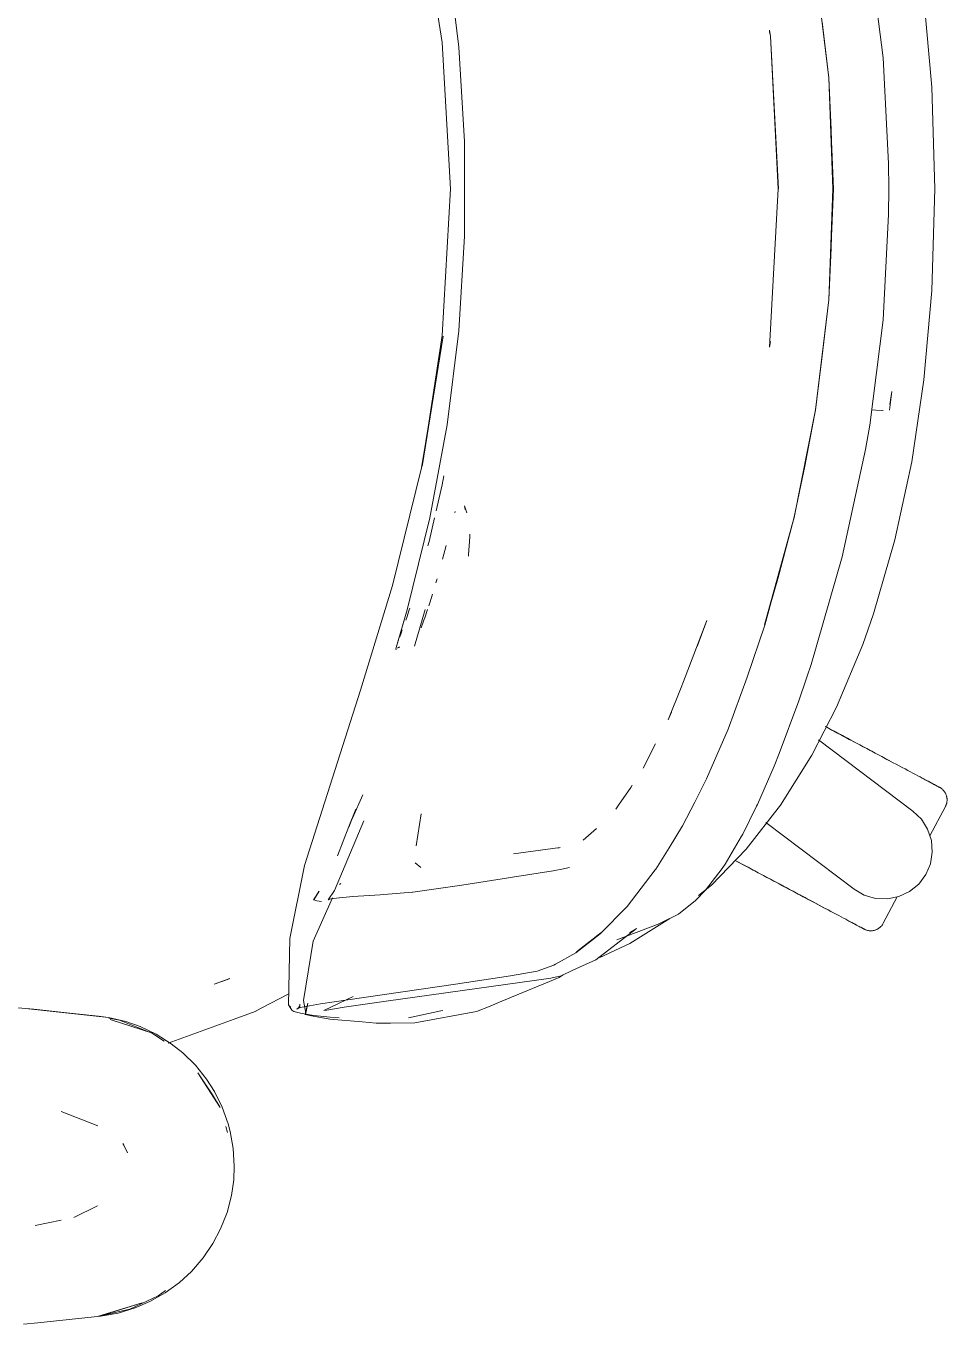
# Model space of a CAD drawing. Header units: millimetres. Extents: x 155927 to 295199, y -4084 to 97293.
# Drawn here: x 165804.9 to 166068.9, y 10102 to 10473.8 of the extents above; entities that cross this region are included whole.
import ezdxf

# ---------------------------------------------------------------- set-up
doc = ezdxf.new("R2010")
doc.units = ezdxf.units.MM
doc.header["$MEASUREMENT"] = 0
doc.layers.add('G-IMPT', color=8, linetype='CONTINUOUS', lineweight=9)
doc.layers.add('I-FURN', color=8, linetype='CONTINUOUS', lineweight=9)

msp = doc.modelspace()

# ---------------------------------------------------------------- linework, layer by layer
at = {"layer": 'G-IMPT'}
for p, q in [((165918.21, 10507.04), (165924.2, 10469.12)), ((165925.6, 10494.69), (165928.9, 10467.77)), ((166050.52, 10464.65), (166046.7, 10494.82)), ((166034.99, 10458.95), (166031.16, 10490.55)), ((166034.95, 10458.91), (166031.17, 10490.47)), ((166062.25, 10481.85), (166064.51, 10456.28)), ((166017.95, 10472.41), (166017.99, 10472.17)), ((166018.23, 10470.86), (166017.96, 10472.64)), ((166018.23, 10470.86), (166017.99, 10472.17)), ((166034.95, 10458.91), (166033.11, 10474.99)), ((165924.2, 10469.12), (165926.56, 10427.14)), ((165930.55, 10440.7), (165928.9, 10467.77)), ((166020.55, 10427.14), (166018.23, 10470.86)), ((166020.5, 10427.14), (166018.23, 10470.86)), ((166052.13, 10434.45), (166050.52, 10464.65)), ((166035.63, 10444.02), (166034.95, 10458.91)), ((166034.95, 10458.91), (166036.09, 10427.14)), ((166034.99, 10458.95), (166036.32, 10427.14)), ((166064.51, 10456.28), (166065.36, 10427.14)), ((166035.63, 10444.02), (166036.09, 10427.14)), ((165930.55, 10440.7), (165930.55, 10413.58)), ((166052.13, 10434.45), (166052.23, 10427.14)), ((165924.2, 10385.15), (165926.56, 10427.14)), ((166020.5, 10427.14), (166018, 10381.8)), ((166034.95, 10395.36), (166036.09, 10427.14)), ((166036.32, 10427.14), (166034.99, 10395.32)), ((166035.63, 10410.25), (166036.09, 10427.14)), ((166052.13, 10419.82), (166052.23, 10427.14)), ((166065.36, 10427.14), (166064.51, 10397.99)), ((166052.13, 10419.82), (166050.52, 10389.62)), ((165930.55, 10413.58), (165928.9, 10386.51)), ((166034.95, 10395.36), (166035.63, 10410.25)), ((166064.51, 10397.99), (166062.25, 10372.42)), ((166034.99, 10395.32), (166031.16, 10363.73)), ((166034.95, 10395.36), (166031.17, 10363.81)), ((166033.11, 10379.28), (166034.95, 10395.36)), ((166050.52, 10389.62), (166046.7, 10359.45)), ((165925.6, 10359.59), (165928.9, 10386.51)), ((165918.21, 10347.23), (165924.46, 10384.98)), ((165924.2, 10385.15), (165918.47, 10347.61)), ((165924.46, 10384.98), (165918.47, 10347.61)), ((166017.95, 10381.86), (166017.99, 10382.1)), ((166018.23, 10383.41), (166017.99, 10382.1)), ((166018, 10381.8), (166018.23, 10383.41)), ((166033.11, 10379.28), (166031.17, 10363.81)), ((166062.25, 10372.42), (166058.76, 10349)), ((166052.35, 10363.72), (166053, 10369.14)), ((166052.43, 10365.37), (166053, 10369.14)), ((166031.17, 10363.81), (166024.95, 10332.56)), ((166024.95, 10332.56), (166031.16, 10363.73)), ((166031.17, 10363.81), (166028.07, 10347.7)), ((166047.25, 10363.81), (166048.5, 10363.76)), ((166050.59, 10363.69), (166048.5, 10363.76)), ((166050.59, 10363.69), (166050.48, 10363.69)), ((165920.67, 10332.92), (165925.6, 10359.59)), ((166046.7, 10359.45), (166045.52, 10352.53)), ((166045.52, 10352.53), (166038.85, 10321.74)), ((166053.95, 10326.64), (166058.76, 10349)), ((165909.89, 10313.55), (165918.21, 10347.23)), ((165924.62, 10344.96), (165924.15, 10342.33)), ((166024.99, 10332.68), (166028.07, 10347.7)), ((165924.15, 10342.33), (165922.44, 10334.91)), ((165927.89, 10334.72), (165927.75, 10334.31)), ((165930.56, 10336.32), (165931.24, 10334.37)), ((165930.56, 10336.32), (165930.77, 10335.28)), ((165920.67, 10332.92), (165914.12, 10306.6)), ((165921.99, 10332.93), (165920.44, 10326.18)), ((166024.99, 10332.68), (166016.57, 10302.27)), ((166024.99, 10332.68), (166016.61, 10302.18)), ((166020.34, 10315.43), (166024.99, 10332.68)), ((165931.99, 10326.16), (165932.09, 10327.53)), ((165932.09, 10328.23), (165932.09, 10327.53)), ((166047.77, 10305.4), (166053.95, 10326.64)), ((165920.44, 10326.18), (165920.1, 10324.9)), ((165924.29, 10321.1), (165925.29, 10324.96)), ((165924.29, 10321.1), (165924.68, 10322.63)), ((165931.99, 10326.16), (165931.71, 10322.45)), ((165931.71, 10322.45), (165931.68, 10321.97)), ((166029.91, 10290.91), (166038.85, 10321.74)), ((165922.38, 10314.31), (165922.71, 10315.43)), ((166020.34, 10315.43), (166016.57, 10302.27)), ((165909.89, 10313.55), (165900.71, 10283.58)), ((165920.36, 10307.74), (165920.6, 10308.52)), ((165920.6, 10308.52), (165921.39, 10311.02)), ((165914.12, 10306.6), (165910.85, 10295.38)), ((165914.12, 10306.6), (165911.01, 10295.78)), ((165914.12, 10306.6), (165911.06, 10296.07)), ((165913.73, 10303.57), (165914.02, 10304.38)), ((165914.75, 10306.6), (165914.02, 10304.38)), ((165914.75, 10306.6), (165914.9, 10307.06)), ((165919.32, 10306.61), (165916.28, 10296.18)), ((165919.21, 10304.3), (165918.95, 10303.58)), ((165919.21, 10304.3), (165919.98, 10306.61)), ((166044.7, 10296.66), (166047.77, 10305.4)), ((165912.74, 10300.82), (165912.4, 10299.85)), ((165918.19, 10301.42), (165918.95, 10303.58)), ((166000.01, 10303.52), (165993.3, 10286.07)), ((166000.01, 10303.52), (165997.29, 10296.09)), ((166011.6, 10287.26), (166016.61, 10302.18)), ((165912.4, 10299.85), (165912, 10298.78)), ((166044.7, 10296.66), (166037.18, 10278.69)), ((165910.85, 10295.38), (165910.99, 10295.14)), ((165911.06, 10296.07), (165911.01, 10295.78)), ((165911.94, 10295.92), (165911.33, 10295.53)), ((165911.94, 10295.92), (165911.73, 10295.77)), ((166029.91, 10290.91), (166028.71, 10287.31)), ((165993.3, 10286.07), (165992.64, 10284.34)), ((166011.6, 10287.26), (166006.14, 10272.38)), ((166026.37, 10280.49), (166028.71, 10287.31)), ((165900.71, 10283.58), (165884.72, 10233.33)), ((165992.64, 10284.34), (165988.91, 10275.02)), ((166026.37, 10280.49), (166020.77, 10265.41)), ((166037.18, 10278.69), (166030.09, 10264.91)), ((165988.91, 10275.02), (165989.91, 10277.26)), ((166006.14, 10272.38), (165999.97, 10258.16)), ((165981.74, 10261.18), (165985.28, 10268.15)), ((166019.29, 10261.73), (166020.77, 10265.41)), ((166030.09, 10264.91), (166021.12, 10250.62)), ((166014.52, 10250.77), (166019.29, 10261.73)), ((165974.71, 10250.58), (165978.21, 10255.71)), ((165978.21, 10255.71), (165978.6, 10256.29)), ((165996.58, 10251.43), (165999.97, 10258.16)), ((165898.42, 10246.9), (165901.47, 10253.61)), ((165897.39, 10244.31), (165899.42, 10249.43)), ((165899.42, 10249.42), (165897.39, 10244.31)), ((165897.4, 10244.52), (165899.42, 10249.42)), ((165974.71, 10250.58), (165973.96, 10249.47)), ((165996.58, 10251.43), (165993.01, 10244.64)), ((166010.3, 10242.32), (166014.3, 10250.33)), ((166021.12, 10250.62), (166011.31, 10238.02)), ((166014.52, 10250.77), (166014.3, 10250.33)), ((165893.26, 10226.18), (165901.7, 10246.16)), ((165897.4, 10244.52), (165894.15, 10236.05)), ((165916.75, 10238.99), (165918.15, 10248.15)), ((165989.24, 10238.41), (165993.01, 10244.64)), ((165968.44, 10243.94), (165964.53, 10240.6)), ((166009.99, 10241.72), (166005.26, 10233.72)), ((166010.3, 10242.32), (166009.99, 10241.72)), ((165916.75, 10238.99), (165916.8, 10239.34)), ((165944.59, 10236.66), (165957.94, 10238.44)), ((165957.94, 10238.44), (165957.47, 10238.3)), ((165989.24, 10238.41), (165985.36, 10232.31)), ((166001.35, 10227.72), (166011.31, 10238.02)), ((165880.53, 10212.38), (165884.72, 10233.33)), ((165916.4, 10234.04), (165918.04, 10232.76)), ((166004.4, 10232.43), (166005.26, 10233.72)), ((165929.81, 10227.69), (165943.17, 10229.81)), ((165943.17, 10229.81), (165943.68, 10229.89)), ((165944.29, 10229.98), (165943.68, 10229.89)), ((165944.29, 10229.98), (165956.01, 10231.79)), ((165956.01, 10231.79), (165956.48, 10231.86)), ((165958.46, 10232.28), (165956.48, 10231.86)), ((165960.63, 10232.74), (165958.46, 10232.28)), ((165977.17, 10221.62), (165985.19, 10232.06)), ((165985.36, 10232.31), (165985.19, 10232.06)), ((165999.68, 10226.3), (166004.4, 10232.43)), ((165887.3, 10223.51), (165888.89, 10225.97)), ((165888.89, 10225.97), (165887.36, 10223.49)), ((165887.36, 10223.49), (165888.85, 10225.96)), ((165891.5, 10223.51), (165893.26, 10226.18)), ((165894.71, 10227.9), (165895.15, 10228.17)), ((165929.81, 10227.69), (165915.74, 10225.66)), ((165996.79, 10223.28), (165999.68, 10226.3)), ((166001.35, 10227.72), (165997.68, 10224.72)), ((165887.16, 10211.68), (165892.77, 10224.03)), ((165887.3, 10223.51), (165887.36, 10223.49)), ((165888.23, 10223.21), (165887.36, 10223.49)), ((165889.59, 10223.04), (165888.23, 10223.21)), ((165892.22, 10223.8), (165891.5, 10223.51)), ((165892.22, 10223.8), (165892.24, 10223.8)), ((165894.62, 10224.1), (165892.24, 10223.8)), ((165894.62, 10224.1), (165894.7, 10224.1)), ((165898.57, 10224.4), (165894.7, 10224.1)), ((165906.43, 10224.96), (165898.57, 10224.4)), ((165907.42, 10225.03), (165906.43, 10224.96)), ((165915.66, 10225.65), (165907.42, 10225.03)), ((165915.66, 10225.65), (165915.74, 10225.66)), ((165991.92, 10219.42), (165996.79, 10223.28)), ((165977.17, 10221.62), (165969.43, 10213.72)), ((165990.79, 10218.8), (165988.35, 10217.63)), ((165991.92, 10219.42), (165990.79, 10218.8)), ((165979.87, 10215.28), (165968.17, 10206.34)), ((165974.22, 10212.05), (165986.12, 10216.56)), ((165979.87, 10215.28), (165977.84, 10214.12)), ((165977.98, 10210.99), (165989.43, 10218.11)), ((165988.35, 10217.63), (165986.12, 10216.56)), ((165880.53, 10212.38), (165880.14, 10193.39)), ((165887.16, 10211.68), (165884.44, 10194.63)), ((165962.47, 10208.3), (165969.43, 10213.72)), ((165969.64, 10214.03), (165962.69, 10208.63)), ((165962.69, 10208.63), (165966.07, 10211.22)), ((165969.64, 10214.03), (165966.07, 10211.22)), ((165962.47, 10208.3), (165956.63, 10205.01)), ((165969.35, 10207.01), (165977.98, 10210.99)), ((165951.42, 10203.05), (165956.21, 10204.8)), ((165956.63, 10205.01), (165956.21, 10204.8)), ((165961.65, 10203.3), (165968.17, 10206.34)), ((165863.27, 10200.92), (165858.8, 10199.29)), ((165858.8, 10199.29), (165862.68, 10200.66)), ((165863.27, 10200.92), (165862.68, 10200.66)), ((165908.07, 10194.41), (165955.29, 10201.09)), ((165927.98, 10199.35), (165943.75, 10201.75)), ((165957.72, 10201.25), (165941.27, 10194.45)), ((165951.42, 10203.05), (165943.75, 10201.75)), ((165955.29, 10201.09), (165958.28, 10201.73)), ((165958.89, 10202.02), (165957.72, 10201.25)), ((165961.65, 10203.3), (165958.28, 10201.73)), ((165880.21, 10196.58), (165872.3, 10192.44)), ((165897.11, 10194.8), (165927.98, 10199.35)), ((165807.09, 10192.14), (165795.69, 10193.12)), ((165872.3, 10192.44), (165870.54, 10191.52)), ((165880.14, 10193.39), (165880.75, 10192.36)), ((165880.62, 10192.98), (165880.75, 10192.36)), ((165880.62, 10192.98), (165880.73, 10192.43)), ((165880.75, 10192.36), (165880.73, 10192.43)), ((165883.61, 10192.75), (165882.51, 10192.19)), ((165883.01, 10192.58), (165882.51, 10192.19)), ((165882.99, 10192.58), (165889.26, 10193.69)), ((165883.61, 10192.75), (165882.99, 10192.58)), ((165883.01, 10192.58), (165883.33, 10193.12)), ((165883.41, 10193.62), (165883.33, 10193.12)), ((165885.13, 10191.05), (165884.44, 10194.63)), ((165885.62, 10193.92), (165884.89, 10190.64)), ((165885.62, 10193.92), (165885.13, 10191.05)), ((165889.26, 10193.69), (165897.11, 10194.8)), ((165890.23, 10191.78), (165898.63, 10195.77)), ((165896.11, 10192.76), (165891.09, 10191.92)), ((165896.11, 10192.76), (165897.41, 10192.97)), ((165908.07, 10194.41), (165897.41, 10192.97)), ((165934.05, 10191.46), (165937.91, 10193.06)), ((165941.27, 10194.45), (165937.91, 10193.06)), ((165828.53, 10189.79), (165805.57, 10192.24)), ((165805.57, 10192.24), (165825.71, 10190.12)), ((165828.53, 10189.79), (165807.09, 10192.14)), ((165828.53, 10189.79), (165825.71, 10190.12)), ((165828.53, 10189.79), (165833.49, 10188.63)), ((165828.6, 10189.57), (165831.66, 10188.99)), ((165840.88, 10185.39), (165829.03, 10189.2)), ((165838.17, 10186.29), (165829.03, 10189.2)), ((165831.66, 10188.99), (165839.84, 10185.79)), ((165845.63, 10182.38), (165864.57, 10189.33)), ((165864.57, 10189.33), (165870.54, 10191.52)), ((165881.12, 10191.86), (165880.75, 10192.36)), ((165881.66, 10191.54), (165881.12, 10191.86)), ((165881.66, 10191.54), (165883.52, 10190.99)), ((165886.8, 10190.46), (165883.52, 10190.99)), ((165887.21, 10190.2), (165884.89, 10190.64)), ((165886.8, 10190.46), (165887.42, 10190.38)), ((165891.46, 10189.39), (165887.21, 10190.2)), ((165887.42, 10190.38), (165892.1, 10189.86)), ((165890.23, 10191.78), (165891.09, 10191.92)), ((165891.93, 10189.34), (165891.46, 10189.39)), ((165891.93, 10189.34), (165901.26, 10188.54)), ((165892.1, 10189.86), (165894.69, 10189.65)), ((165914.49, 10189.64), (165923.79, 10191.68)), ((165916.35, 10188.23), (165934.05, 10191.46)), ((165923.79, 10191.68), (165924.37, 10191.83)), ((165837.62, 10187.18), (165833.49, 10188.63)), ((165842.2, 10184.99), (165837.62, 10187.18)), ((165840.88, 10185.39), (165838.17, 10186.29)), ((165840.17, 10185.66), (165840.88, 10185.39)), ((165840.88, 10185.39), (165844.46, 10182.96)), ((165842.2, 10184.99), (165846.53, 10182.26)), ((165901.26, 10188.54), (165905.21, 10188.2)), ((165909.38, 10188.2), (165905.21, 10188.2)), ((165916.35, 10188.23), (165909.38, 10188.2)), ((165849.84, 10179.64), (165846.53, 10182.26)), ((165853.44, 10176.09), (165849.84, 10179.64)), ((165853.44, 10176.09), (165856.63, 10172.12)), ((165860.49, 10163.96), (165854.17, 10173.91)), ((165858.33, 10167.64), (165854.17, 10173.91)), ((165858.9, 10168.57), (165856.63, 10172.12)), ((165860.49, 10163.96), (165858.33, 10167.64)), ((165861.14, 10164.06), (165858.9, 10168.57)), ((165815.01, 10162.89), (165825.43, 10158.74)), ((165861.14, 10164.06), (165862.85, 10159.29)), ((165863.41, 10157.16), (165862.85, 10159.29)), ((165862.15, 10158.51), (165862.67, 10156.82)), ((165864.29, 10152.21), (165863.41, 10157.16)), ((165832.96, 10153.22), (165832.66, 10153.67)), ((165833.97, 10150.99), (165832.96, 10153.22)), ((165864.59, 10147.17), (165864.29, 10152.21)), ((165864.59, 10147.17), (165864.42, 10143.32)), ((165863.77, 10138.81), (165864.42, 10143.32)), ((165863.77, 10138.81), (165862.51, 10133.94)), ((165825.34, 10135.79), (165818.56, 10132.52)), ((165860.67, 10129.23), (165862.51, 10133.94)), ((165807.51, 10130.19), (165814.94, 10131.76)), ((165858.48, 10125.07), (165860.67, 10129.23)), ((165858.48, 10125.07), (165855.65, 10120.9)), ((165855.65, 10120.9), (165852.33, 10117.06)), ((165848.89, 10113.9), (165852.33, 10117.06)), ((165840.37, 10108.39), (165844.81, 10110.9)), ((165844.85, 10111.59), (165842.74, 10110)), ((165848.89, 10113.9), (165844.81, 10110.9)), ((165825.71, 10104.22), (165838.17, 10108.05)), ((165838.17, 10108.05), (165829.03, 10105.13)), ((165834.68, 10106.26), (165842.74, 10110)), ((165840.37, 10108.39), (165836.13, 10106.58)), ((165808.3, 10102.31), (165826.22, 10104.22)), ((165825.71, 10104.22), (165829.03, 10105.13)), ((165826.22, 10104.22), (165831.27, 10105.11)), ((165834.68, 10106.26), (165826.28, 10104.35)), ((165836.13, 10106.58), (165831.27, 10105.11)), ((165804.17, 10101.97), (165808.3, 10102.31))]:
    msp.add_line(p, q, dxfattribs=at)
at = {"layer": 'I-FURN'}
for p, q in [((166034.91, 10272.63), (166033.95, 10273.14)), ((166034.39, 10272.9), (166035.36, 10272.39)), ((166035.88, 10272.11), (166034.91, 10272.63)), ((166035.36, 10272.39), (166036.34, 10271.87)), ((166036.87, 10271.59), (166035.88, 10272.11)), ((166036.34, 10271.87), (166037.32, 10271.34)), ((166037.86, 10271.06), (166036.87, 10271.59)), ((166037.32, 10271.34), (166038.32, 10270.81)), ((166038.86, 10270.53), (166037.86, 10271.06)), ((166038.32, 10270.81), (166039.32, 10270.28)), ((166039.86, 10270), (166038.86, 10270.53)), ((166032.02, 10269.28), (166059.08, 10248.89)), ((166039.32, 10270.28), (166040.32, 10269.75)), ((166040.86, 10269.46), (166039.86, 10270)), ((166040.32, 10269.75), (166041.32, 10269.22)), ((166041.87, 10268.93), (166040.86, 10269.46)), ((166041.32, 10269.22), (166042.33, 10268.68)), ((166042.87, 10268.39), (166041.87, 10268.93)), ((166042.33, 10268.68), (166043.33, 10268.15)), ((166043.87, 10267.86), (166042.87, 10268.39)), ((166043.33, 10268.15), (166044.33, 10267.61)), ((166044.87, 10267.33), (166043.87, 10267.86)), ((166044.33, 10267.61), (166045.33, 10267.08)), ((166045.87, 10266.8), (166044.87, 10267.33)), ((166045.33, 10267.08), (166046.32, 10266.56)), ((166046.85, 10266.27), (166045.87, 10266.8)), ((166046.32, 10266.56), (166047.31, 10266.03)), ((166047.83, 10265.75), (166046.85, 10266.27)), ((166047.31, 10266.03), (166048.28, 10265.52)), ((166048.8, 10265.24), (166047.83, 10265.75)), ((166048.28, 10265.52), (166049.24, 10265)), ((166049.76, 10264.73), (166048.8, 10265.24)), ((166049.24, 10265), (166050.2, 10264.5)), ((166050.7, 10264.23), (166049.76, 10264.73)), ((166050.2, 10264.5), (166051.13, 10264)), ((166051.63, 10263.73), (166050.7, 10264.23)), ((166051.13, 10264), (166052.06, 10263.51)), ((166052.55, 10263.25), (166051.63, 10263.73)), ((166052.06, 10263.51), (166052.96, 10263.03)), ((166053.44, 10262.77), (166052.55, 10263.25)), ((166054.32, 10262.31), (166053.44, 10262.77)), ((166055.18, 10261.85), (166054.32, 10262.31)), ((166056.01, 10261.41), (166055.18, 10261.85)), ((166056.82, 10260.97), (166056.01, 10261.41)), ((166057.61, 10260.56), (166056.82, 10260.97)), ((166058.37, 10260.15), (166057.61, 10260.56)), ((166059.11, 10259.76), (166058.37, 10260.15)), ((166059.82, 10259.38), (166059.11, 10259.76)), ((166060.49, 10259.02), (166059.82, 10259.38)), ((166061.14, 10258.68), (166060.49, 10259.02)), ((166061.76, 10258.35), (166061.14, 10258.68)), ((166062.34, 10258.04), (166061.76, 10258.35)), ((166062.03, 10258.21), (166062.6, 10257.9)), ((166062.89, 10257.75), (166062.34, 10258.04)), ((166062.6, 10257.9), (166063.13, 10257.62)), ((166063.41, 10257.47), (166062.89, 10257.75)), ((166063.13, 10257.62), (166063.64, 10257.35)), ((166063.89, 10257.22), (166063.41, 10257.47)), ((166063.64, 10257.35), (166064.1, 10257.1)), ((166064.34, 10256.98), (166063.89, 10257.22)), ((166064.1, 10257.1), (166064.53, 10256.88)), ((166064.75, 10256.76), (166064.34, 10256.98)), ((166064.53, 10256.88), (166064.92, 10256.67)), ((166065.12, 10256.56), (166064.75, 10256.76)), ((166064.92, 10256.67), (166065.28, 10256.48)), ((166065.46, 10256.38), (166065.12, 10256.56)), ((166065.28, 10256.48), (166065.6, 10256.31)), ((166065.75, 10256.23), (166065.46, 10256.38)), ((166065.6, 10256.31), (166065.88, 10256.16)), ((166066.01, 10256.09), (166065.75, 10256.23)), ((166065.88, 10256.16), (166066.12, 10256.03)), ((166066.23, 10255.97), (166066.01, 10256.09)), ((166066.12, 10256.03), (166066.32, 10255.93)), ((166066.41, 10255.88), (166066.23, 10255.97)), ((166066.32, 10255.93), (166066.48, 10255.84)), ((166066.55, 10255.8), (166066.41, 10255.88)), ((166066.48, 10255.84), (166066.6, 10255.77)), ((166066.65, 10255.75), (166066.55, 10255.8)), ((166066.6, 10255.77), (166066.68, 10255.73)), ((166066.71, 10255.72), (166066.65, 10255.75)), ((166066.68, 10255.73), (166066.73, 10255.71)), ((166066.73, 10255.71), (166066.71, 10255.72)), ((166066.73, 10255.71), (166066.87, 10255.63)), ((166066.73, 10255.71), (166066.73, 10255.71)), ((166066.87, 10255.63), (166067.01, 10255.54)), ((166067.01, 10255.54), (166067.14, 10255.45)), ((166067.14, 10255.45), (166067.27, 10255.36)), ((166067.27, 10255.36), (166067.4, 10255.26)), ((166067.4, 10255.26), (166067.52, 10255.15)), ((166067.52, 10255.15), (166067.64, 10255.04)), ((166067.64, 10255.04), (166067.76, 10254.93)), ((166067.76, 10254.93), (166067.86, 10254.81)), ((166067.86, 10254.81), (166067.97, 10254.69)), ((166067.97, 10254.69), (166068.07, 10254.56)), ((166068.07, 10254.56), (166068.16, 10254.43)), ((166068.16, 10254.43), (166068.25, 10254.3)), ((166068.25, 10254.3), (166068.33, 10254.16)), ((166068.33, 10254.16), (166068.41, 10254.02)), ((166068.41, 10254.02), (166068.48, 10253.87)), ((166068.48, 10253.87), (166068.55, 10253.72)), ((166068.55, 10253.72), (166068.61, 10253.57)), ((166068.61, 10253.57), (166068.66, 10253.42)), ((166068.66, 10253.42), (166068.71, 10253.27)), ((166068.71, 10253.27), (166068.75, 10253.11)), ((166068.75, 10253.11), (166068.79, 10252.96)), ((166068.79, 10252.96), (166068.82, 10252.8)), ((166068.82, 10252.8), (166068.84, 10252.64)), ((166068.84, 10252.64), (166068.86, 10252.48)), ((166068.86, 10252.48), (166068.87, 10252.32)), ((166068.87, 10251.99), (166068.86, 10251.83)), ((166068.87, 10252.32), (166068.87, 10252.16)), ((166068.87, 10252.16), (166068.87, 10251.99)), ((166059.08, 10248.89), (166061.51, 10246.55)), ((166063.93, 10241.85), (166068.4, 10250.26)), ((166068.42, 10250.29), (166068.4, 10250.26)), ((166068.49, 10250.44), (166068.42, 10250.29)), ((166068.56, 10250.59), (166068.49, 10250.44)), ((166068.61, 10250.74), (166068.56, 10250.59)), ((166068.67, 10250.89), (166068.61, 10250.74)), ((166068.72, 10251.04), (166068.67, 10250.89)), ((166068.76, 10251.2), (166068.72, 10251.04)), ((166068.79, 10251.35), (166068.76, 10251.2)), ((166068.82, 10251.51), (166068.79, 10251.35)), ((166068.84, 10251.67), (166068.82, 10251.51)), ((166068.86, 10251.83), (166068.84, 10251.67)), ((166042.24, 10226.54), (166016.93, 10245.61)), ((166061.51, 10246.55), (166063.31, 10243.69)), ((166063.31, 10243.69), (166064.38, 10240.49)), ((166064.64, 10237.13), (166064.1, 10233.8)), ((166064.38, 10240.49), (166064.64, 10237.13)), ((166008.15, 10234.76), (166009.05, 10234.28)), ((166009.54, 10234.02), (166008.63, 10234.5)), ((166009.05, 10234.28), (166009.96, 10233.79)), ((166010.46, 10233.53), (166009.54, 10234.02)), ((166009.96, 10233.79), (166010.89, 10233.3)), ((166011.4, 10233.03), (166010.46, 10233.53)), ((166064.1, 10233.8), (166062.77, 10230.7)), ((166010.89, 10233.3), (166011.83, 10232.8)), ((166012.35, 10232.52), (166011.4, 10233.03)), ((166011.83, 10232.8), (166012.79, 10232.29)), ((166013.31, 10232.01), (166012.35, 10232.52)), ((166012.79, 10232.29), (166013.76, 10231.77)), ((166014.29, 10231.49), (166013.31, 10232.01)), ((166013.76, 10231.77), (166014.74, 10231.25)), ((166015.27, 10230.97), (166014.29, 10231.49)), ((166014.74, 10231.25), (166015.73, 10230.73)), ((166016.26, 10230.44), (166015.27, 10230.97)), ((166015.73, 10230.73), (166016.72, 10230.2)), ((166017.26, 10229.91), (166016.26, 10230.44)), ((166016.72, 10230.2), (166017.72, 10229.67)), ((166018.26, 10229.38), (166017.26, 10229.91)), ((166017.72, 10229.67), (166018.72, 10229.13)), ((166062.77, 10230.7), (166060.74, 10228)), ((166019.27, 10228.85), (166018.26, 10229.38)), ((166018.72, 10229.13), (166019.73, 10228.6)), ((166020.27, 10228.31), (166019.27, 10228.85)), ((166019.73, 10228.6), (166020.73, 10228.07)), ((166021.28, 10227.78), (166020.27, 10228.31)), ((166020.73, 10228.07), (166021.74, 10227.53)), ((166022.28, 10227.24), (166021.28, 10227.78)), ((166021.74, 10227.53), (166022.74, 10227)), ((166023.28, 10226.71), (166022.28, 10227.24)), ((166022.74, 10227), (166023.74, 10226.47)), ((166024.27, 10226.18), (166023.28, 10226.71)), ((166023.74, 10226.47), (166024.73, 10225.94)), ((166025.26, 10225.66), (166024.27, 10226.18)), ((166024.73, 10225.94), (166025.71, 10225.42)), ((166045.16, 10224.84), (166042.24, 10226.54)), ((166058.13, 10225.87), (166055.08, 10224.43)), ((166060.74, 10228), (166058.13, 10225.87)), ((166026.24, 10225.14), (166025.26, 10225.66)), ((166025.71, 10225.42), (166026.68, 10224.9)), ((166027.21, 10224.62), (166026.24, 10225.14)), ((166026.68, 10224.9), (166027.65, 10224.39)), ((166028.16, 10224.11), (166027.21, 10224.62)), ((166027.65, 10224.39), (166028.6, 10223.88)), ((166029.11, 10223.61), (166028.16, 10224.11)), ((166028.6, 10223.88), (166029.54, 10223.38)), ((166030.04, 10223.12), (166029.11, 10223.61)), ((166029.54, 10223.38), (166030.46, 10222.89)), ((166030.95, 10222.63), (166030.04, 10223.12)), ((166030.46, 10222.89), (166031.37, 10222.41)), ((166031.85, 10222.16), (166030.95, 10222.63)), ((166031.37, 10222.41), (166032.25, 10221.94)), ((166032.72, 10221.69), (166031.85, 10222.16)), ((166048.4, 10223.9), (166045.16, 10224.84)), ((166051.77, 10223.76), (166048.4, 10223.9)), ((166050.59, 10216.76), (166054.62, 10224.34)), ((166055.08, 10224.43), (166051.77, 10223.76)), ((166032.25, 10221.94), (166033.12, 10221.48)), ((166033.58, 10221.23), (166032.72, 10221.69)), ((166033.12, 10221.48), (166033.97, 10221.03)), ((166034.42, 10220.79), (166033.58, 10221.23)), ((166033.97, 10221.03), (166034.79, 10220.59)), ((166034.79, 10220.59), (166035.59, 10220.16)), ((166035.59, 10220.16), (166036.37, 10219.75)), ((166036.37, 10219.75), (166037.12, 10219.35)), ((166037.12, 10219.35), (166037.84, 10218.97)), ((166037.84, 10218.97), (166038.54, 10218.6)), ((166038.54, 10218.6), (166039.2, 10218.25)), ((166039.2, 10218.25), (166039.83, 10217.91)), ((166039.83, 10217.91), (166040.43, 10217.59)), ((166040.75, 10217.42), (166040.16, 10217.74)), ((166040.43, 10217.59), (166041, 10217.29)), ((166041.3, 10217.13), (166040.75, 10217.42)), ((166041, 10217.29), (166041.54, 10217)), ((166041.81, 10216.86), (166041.3, 10217.13)), ((166041.54, 10217), (166042.04, 10216.74)), ((166042.3, 10216.6), (166041.81, 10216.86)), ((166042.04, 10216.74), (166042.51, 10216.49)), ((166042.74, 10216.36), (166042.3, 10216.6)), ((166042.51, 10216.49), (166042.94, 10216.26)), ((166043.15, 10216.15), (166042.74, 10216.36)), ((166042.94, 10216.26), (166043.33, 10216.05)), ((166043.53, 10215.95), (166043.15, 10216.15)), ((166043.33, 10216.05), (166043.68, 10215.86)), ((166043.86, 10215.77), (166043.53, 10215.95)), ((166043.68, 10215.86), (166044, 10215.69)), ((166044.16, 10215.61), (166043.86, 10215.77)), ((166044, 10215.69), (166044.28, 10215.54)), ((166044.42, 10215.47), (166044.16, 10215.61)), ((166044.28, 10215.54), (166044.52, 10215.42)), ((166044.64, 10215.36), (166044.42, 10215.47)), ((166044.52, 10215.42), (166044.72, 10215.31)), ((166044.82, 10215.26), (166044.64, 10215.36)), ((166044.72, 10215.31), (166044.88, 10215.22)), ((166044.96, 10215.19), (166044.82, 10215.26)), ((166044.88, 10215.22), (166045.01, 10215.16)), ((166045.06, 10215.13), (166044.96, 10215.19)), ((166045.01, 10215.16), (166045.09, 10215.12)), ((166045.12, 10215.1), (166045.06, 10215.13)), ((166045.09, 10215.12), (166045.13, 10215.09)), ((166045.14, 10215.09), (166045.12, 10215.1)), ((166045.13, 10215.09), (166045.14, 10215.09)), ((166045.17, 10215.07), (166045.14, 10215.09)), ((166045.32, 10215), (166045.17, 10215.07)), ((166045.47, 10214.93), (166045.32, 10215)), ((166045.62, 10214.87), (166045.47, 10214.93)), ((166045.77, 10214.82), (166045.62, 10214.87)), ((166045.92, 10214.77), (166045.77, 10214.82)), ((166046.08, 10214.73), (166045.92, 10214.77)), ((166046.24, 10214.7), (166046.08, 10214.73)), ((166047.99, 10214.74), (166047.84, 10214.7)), ((166048.15, 10214.78), (166047.99, 10214.74)), ((166048.3, 10214.83), (166048.15, 10214.78)), ((166048.46, 10214.88), (166048.3, 10214.83)), ((166048.61, 10214.94), (166048.46, 10214.88)), ((166048.75, 10215.01), (166048.61, 10214.94)), ((166048.9, 10215.08), (166048.75, 10215.01)), ((166049.04, 10215.16), (166048.9, 10215.08)), ((166049.18, 10215.24), (166049.04, 10215.16)), ((166049.31, 10215.33), (166049.18, 10215.24)), ((166049.44, 10215.42), (166049.31, 10215.33)), ((166049.57, 10215.52), (166049.44, 10215.42)), ((166049.69, 10215.62), (166049.57, 10215.52)), ((166049.81, 10215.73), (166049.69, 10215.62)), ((166049.93, 10215.85), (166049.81, 10215.73)), ((166050.04, 10215.96), (166049.93, 10215.85)), ((166050.14, 10216.09), (166050.04, 10215.96)), ((166050.24, 10216.21), (166050.14, 10216.09)), ((166050.33, 10216.34), (166050.24, 10216.21)), ((166050.42, 10216.48), (166050.33, 10216.34)), ((166050.51, 10216.62), (166050.42, 10216.48)), ((166050.59, 10216.76), (166050.51, 10216.62)), ((166046.39, 10214.67), (166046.24, 10214.7)), ((166046.55, 10214.65), (166046.39, 10214.67)), ((166046.71, 10214.63), (166046.55, 10214.65)), ((166046.88, 10214.62), (166046.71, 10214.63)), ((166047.04, 10214.62), (166046.88, 10214.62)), ((166047.2, 10214.62), (166047.04, 10214.62)), ((166047.36, 10214.63), (166047.2, 10214.62)), ((166047.52, 10214.65), (166047.36, 10214.63)), ((166047.68, 10214.67), (166047.52, 10214.65)), ((166047.84, 10214.7), (166047.68, 10214.67))]:
    msp.add_line(p, q, dxfattribs=at)

doc.saveas('drawing.dxf')
